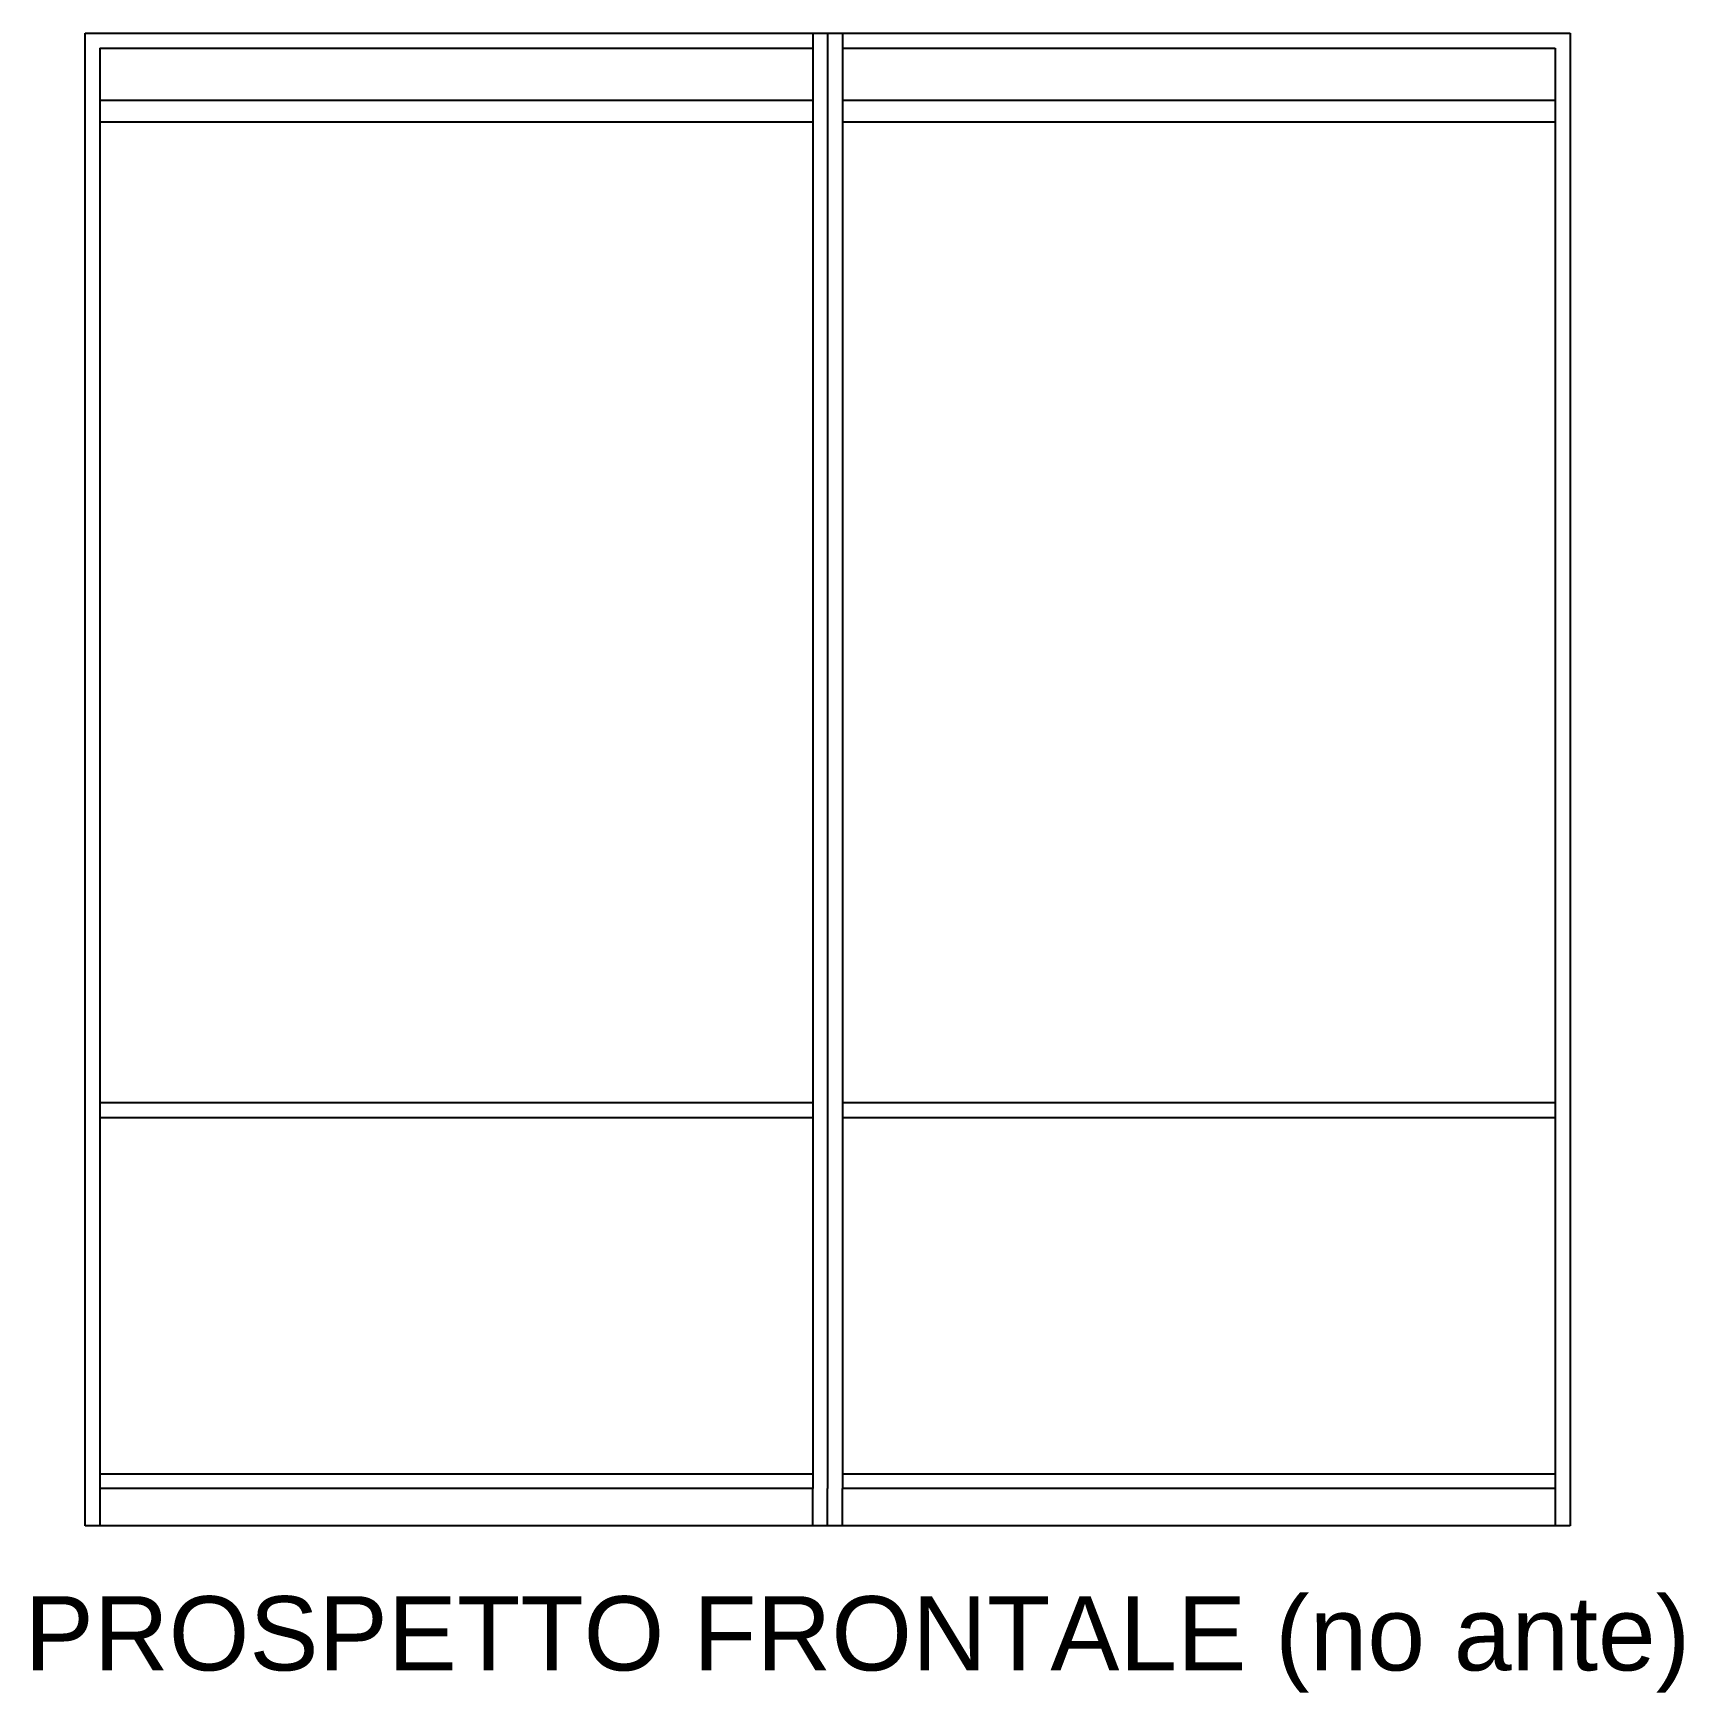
# Model space of a CAD drawing. Header units: inches. Extents: x -32 to 2461, y 586 to 3383.
# Drawn here: x 525.6 to 747.9, y 3159.9 to 3383.4 of the extents above.
import ezdxf

# ---------------------------------------------------------------- set-up
doc = ezdxf.new("R2010")
doc.units = ezdxf.units.IN
doc.header["$MEASUREMENT"] = 0
doc.layers.get('0').update_dxf_attribs({"color": 11})
doc.layers.add('Testi', color=3, linetype='Continuous')
doc.styles.get("Standard").update_dxf_attribs({"font": 'Arial.ttf'})

msp = doc.modelspace()

# ---------------------------------------------------------------- linework, layer by layer
for p, q in [((532.55, 3383.42), (732.55, 3383.42)), ((532.55, 3182.42), (532.55, 3383.42)), ((534.55, 3381.42), (534.55, 3182.42)), ((534.55, 3381.42), (630.55, 3381.42)), ((630.55, 3383.42), (630.55, 3187.42)), ((632.55, 3383.42), (632.55, 3187.42)), ((634.55, 3383.42), (634.55, 3187.42)), ((634.55, 3381.42), (730.55, 3381.42)), ((730.55, 3381.42), (730.55, 3182.42)), ((732.55, 3383.42), (732.55, 3182.42)), ((534.55, 3374.42), (630.55, 3374.42)), ((634.55, 3374.42), (730.55, 3374.42)), ((630.55, 3371.42), (534.55, 3371.42)), ((730.55, 3371.42), (634.55, 3371.42)), ((534.55, 3239.42), (630.55, 3239.42)), ((634.55, 3239.42), (730.55, 3239.42)), ((534.55, 3237.42), (630.55, 3237.42)), ((634.55, 3237.42), (730.55, 3237.42)), ((534.55, 3189.42), (630.55, 3189.42)), ((634.55, 3189.42), (730.55, 3189.42)), ((630.55, 3187.42), (534.55, 3187.42)), ((630.55, 3182.42), (630.55, 3187.42)), ((632.55, 3182.42), (632.55, 3187.42)), ((730.55, 3187.42), (634.55, 3187.42)), ((634.55, 3182.42), (634.55, 3187.42)), ((732.55, 3182.42), (532.55, 3182.42))]:
    msp.add_line(p, q)

# ---------------------------------------------------------------- texts
at = {"layer": 'Testi', "insert": (524.41, 3172.94), "char_height": 10, "attachment_point": 1}
msp.add_mtext_dynamic_manual_height_columns('PROSPETTO FRONTALE (no ante)', width=227.7924, gutter_width=1, heights=[0], dxfattribs=at)

doc.saveas('drawing.dxf')
